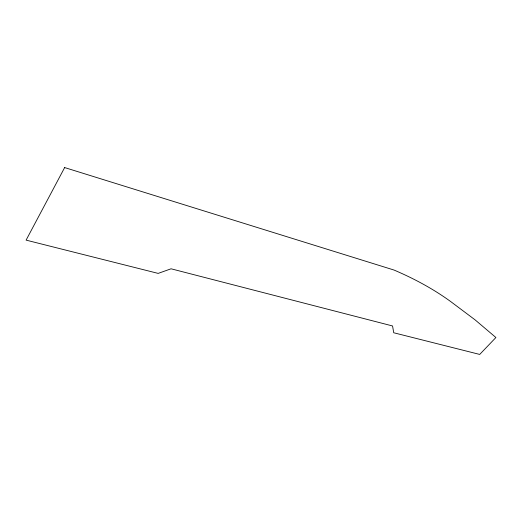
<?xml version="1.0" encoding="UTF-8"?>
<svg xmlns="http://www.w3.org/2000/svg" width="522" height="522" viewBox="0 0 522 522"><rect width="100%" height="100%" fill="white"/><g stroke="black" fill="none" stroke-linecap="round" stroke-linejoin="round"><path stroke-width="0.78" d="M64.65 167.569L26.1 240.127L158.153 273.397L171.066 268.797L392.57 325.969L393.718 332.755L479.711 354.431L495.9 337.512L475.053 319.836L451.073 301.846A529.941 258.064 -12.7 0 0 394.019 270.044L64.65 167.569"/></g></svg>
